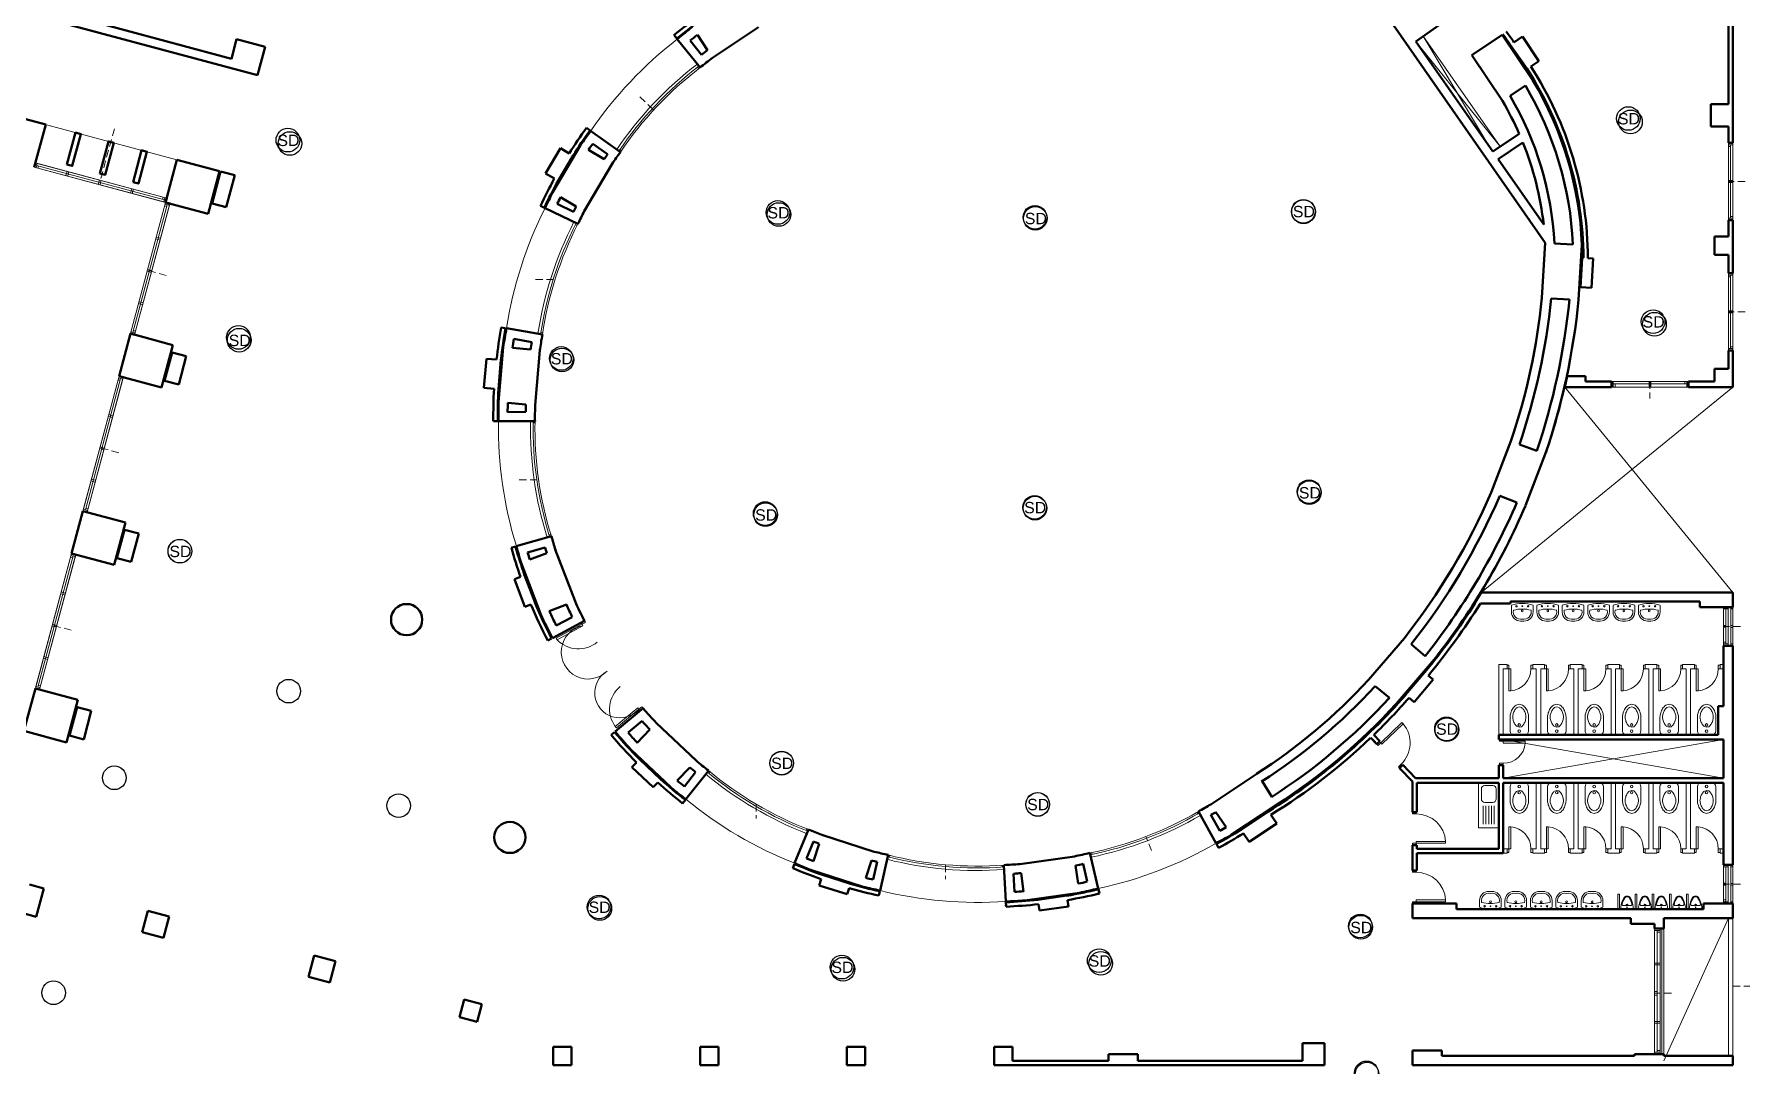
# Model space of a CAD drawing. Extents: x -24 to 119, y -16 to 95.
# Drawn here: x 33.75 to 80.46, y 46.12 to 74.21 of the extents above; entities that cross this region are included whole.
import ezdxf

# ---------------------------------------------------------------- set-up
doc = ezdxf.new("R2010")
doc.units = 0
doc.header["$LTSCALE"] = 0.8
doc.header["$MEASUREMENT"] = 0
doc.linetypes.add('HIDDEN', pattern=[0.375, 0.25, -0.125])
doc.layers.get('0').update_dxf_attribs({"linetype": 'CONTINUOUS', "lineweight": 20})
for name, color, linetype, lineweight in [('2-COL-45', 5, 'CONTINUOUS', 20), ('8-HAT1', 2, 'CONTINUOUS', 20), ('DOOR', 1, 'CONTINUOUS', 20), ('WALL Part', 3, 'CONTINUOUS', 20), ('Walls', 1, 'CONTINUOUS', 50), ('WC', 3, 'CONTINUOUS', 20), ('WIN', 1, 'CONTINUOUS', 15)]:
    doc.layers.add(name, color=color, linetype=linetype, lineweight=lineweight)
doc.layers.add('FAS', color=4, linetype='CONTINUOUS')
doc.styles.add('ROMANS', font='arial.ttf', dxfattribs={"width": 1.15, "height": 0.2})

# ---------------------------------------------------------------- blocks, each defined once
blk = doc.blocks.new('A$C45795200')
for p, q in [((0, 0.12), (0, -0.12)), ((0.063, 0), (0.037, 0)), ((0.05, 0), (0.05, 0.011)), ((0.05, 0.011), (0.05, -0.012)), ((0.1, 0.114), (0.1, -0.114)), ((0.33, -0.03), (0.33, 0.03)), ((0.35, -0.03), (0.35, 0.03)), ((0, -0.044), (-0.007, -0.044))]:
    blk.add_line(p, q)
blk.add_circle((0.05, 0), 0.00697)
for centre, radius, start, end in [((0.05, 0.12), 0.05, 84.4274, 180), ((-0.002, -0.415), 0.588, 55.7905, 84.4274), ((0.154, 0.091), 0.0582, 73.8512, 157.0754), ((0.104, 0), 0.0245, 260.8971, 99.1029), ((0.104, 0), 0.0225, 260.8971, 99.1029), ((-0.002, -0.415), 0.568, 55.7905, 77.4754), ((0.3, 0.03), 0.03, 360, 55.7905), ((0.3, 0.03), 0.05, 360, 55.7905), ((0.05, -0.12), 0.05, 180, 275.5726), ((-0.002, 0.415), 0.588, 275.5726, 304.2095), ((0.154, -0.091), 0.0582, 202.9246, 286.1488), ((-0.002, 0.415), 0.568, 282.5246, 304.2095), ((0.3, -0.03), 0.03, 304.2095, 360), ((0.3, -0.03), 0.05, 304.2095, 360)]:
    blk.add_arc(centre, radius, start, end)
blk = doc.blocks.new('A$C455E5B58')
for p, q in [((0.045, 0.48), (-0.045, 0.48)), ((-0.295, 0.23), (-0.295, 0.05)), ((0.295, 0.05), (0.295, 0.23))]:
    blk.add_line(p, q)
for centre, radius in [((-0.158, 0.075), 0.02), ((0, 0.2), 0.025), ((0, 0.075), 0.01), ((0.158, 0.075), 0.02)]:
    blk.add_circle(centre, radius)
for centre, radius, start, end in [((-0.045, 0.23), 0.25, 90, 180), ((0.045, 0.23), 0.25, 0, 90), ((0, 0.895), 0.895, 250.7605, 289.2395), ((-0.045, 0.23), 0.2, 76.9971, 193.7173), ((0, 1.045), 0.895, 254.4967, 285.5033), ((0.045, 0.23), 0.2, 346.2827, 103.0029)]:
    blk.add_arc(centre, radius, start, end)
blk = doc.blocks.new('BD2')
for p, q in [((0.09, 0), (-0.09, 0)), ((-0.162, -0.315), (-0.162, -0.072)), ((0.162, -0.315), (0.162, -0.072))]:
    blk.add_line(p, q)
blk.add_lwpolyline([(-0.117, -0.315, -0.090619), (-0.106, -0.255, -0.076271), (-0.078, -0.19, -0.09883), (-0.036, -0.145), (-0.001, -0.136), (0.039, -0.148, -0.099446), (0.078, -0.19, -0.076271), (0.106, -0.255, -0.090619), (0.117, -0.315, -0.090619), (0.106, -0.375, -0.076271), (0.078, -0.44, -0.099446), (0.039, -0.482), (0, -0.494), (-0.039, -0.482, -0.099446), (-0.078, -0.44, -0.076271), (-0.106, -0.375, -0.090619)], format="xyb", close=True)
blk.add_lwpolyline([(0.162, -0.315, -0.000019), (0.162, -0.315, -0.087733), (0.149, -0.389, -0.074053), (0.116, -0.464, -0.109817), (0.058, -0.523), (0, -0.541), (-0.058, -0.523, -0.109817), (-0.116, -0.464, -0.074053), (-0.149, -0.389, -0.087733), (-0.162, -0.315, -0.087733)], format="xyb")
for centre in [(0.001, -0.067), (0.001, -0.176)]:
    blk.add_circle(centre, 0.0225)
for centre, start, end in [((-0.09, -0.072), 90, 180), ((0.09, -0.072), 360, 90)]:
    blk.add_arc(centre, 0.072, start, end)

msp = doc.modelspace()

# ---------------------------------------------------------------- linework, layer by layer
at = {"layer": '2-COL-45'}
for points in [[(34.645, 70.661), (34.789, 70.622), (35.022, 71.491), (34.878, 71.53)], [(35.542, 70.42), (35.687, 70.382), (35.92, 71.251), (35.775, 71.29)], [(36.443, 70.179), (36.588, 70.14), (36.821, 71.01), (36.676, 71.048)]]:
    msp.add_lwpolyline(points, close=True, dxfattribs=at)
at = {"layer": '8-HAT1'}
for p, q in [((73.667, 71.151), (71.37, 74.011)), ((71.574, 74.154), (73.667, 71.151)), ((71.574, 74.154), (73.461, 71.008)), ((80, 64.6), (73.15, 59.01)), ((80, 59.01), (75.43, 64.6)), ((79.75, 55.01), (73.75, 53.95)), ((73.75, 55.01), (79.75, 53.95)), ((78.12, 46.26), (79.88, 50.14))]:
    msp.add_line(p, q, dxfattribs=at)
at = {"layer": 'DOOR'}
for p, q in [((48.646, 58.189), (48.67, 58.145)), ((48.67, 58.145), (48.758, 58.192)), ((48.758, 58.192), (48.735, 58.236)), ((73.905, 57.03), (73.855, 57.03)), ((73.905, 56.93), (73.905, 57.03)), ((74.505, 56.93), (74.505, 57.03)), ((74.505, 57.03), (74.555, 57.03)), ((74.925, 57.03), (74.875, 57.03)), ((74.925, 56.93), (74.925, 57.03)), ((75.525, 56.93), (75.525, 57.03)), ((75.525, 57.03), (75.575, 57.03)), ((75.945, 57.03), (75.895, 57.03)), ((75.945, 56.93), (75.945, 57.03)), ((76.545, 56.93), (76.545, 57.03)), ((76.545, 57.03), (76.595, 57.03)), ((76.965, 57.03), (76.915, 57.03)), ((76.965, 56.93), (76.965, 57.03)), ((77.565, 56.93), (77.565, 57.03)), ((77.565, 57.03), (77.615, 57.03)), ((77.985, 57.03), (77.935, 57.03)), ((77.985, 56.93), (77.985, 57.03)), ((78.585, 56.93), (78.585, 57.03)), ((78.585, 57.03), (78.635, 57.03)), ((79.005, 57.03), (78.955, 57.03)), ((79.005, 56.93), (79.005, 57.03)), ((79.605, 56.93), (79.605, 57.03)), ((79.605, 57.03), (79.655, 57.03)), ((73.855, 56.93), (73.905, 56.93)), ((74.555, 56.93), (74.505, 56.93)), ((74.875, 56.93), (74.925, 56.93)), ((75.575, 56.93), (75.525, 56.93)), ((75.895, 56.93), (75.945, 56.93)), ((76.595, 56.93), (76.545, 56.93)), ((76.915, 56.93), (76.965, 56.93)), ((77.615, 56.93), (77.565, 56.93)), ((77.935, 56.93), (77.985, 56.93)), ((78.635, 56.93), (78.585, 56.93)), ((78.955, 56.93), (79.005, 56.93)), ((79.655, 56.93), (79.605, 56.93)), ((50.219, 55.834), (50.296, 55.898)), ((50.251, 55.796), (50.219, 55.834)), ((50.296, 55.898), (50.328, 55.86)), ((70.341, 54.843), (70.307, 54.879)), ((70.413, 54.912), (70.341, 54.843)), ((70.379, 54.948), (70.413, 54.912)), ((73.65, 54.96), (73.65, 55.01)), ((73.75, 54.96), (73.65, 54.96)), ((73.75, 55.01), (73.75, 54.96)), ((70.967, 54.334), (70.895, 54.265)), ((70.895, 54.265), (70.929, 54.229)), ((71.002, 54.298), (70.967, 54.334)), ((73.75, 54.36), (73.65, 54.36)), ((73.65, 54.36), (73.65, 54.31)), ((73.75, 54.31), (73.75, 54.36)), ((71.28, 52.98), (71.28, 53.03)), ((71.38, 52.98), (71.28, 52.98)), ((71.38, 53.03), (71.38, 52.98)), ((71.28, 52.18), (71.28, 52.13)), ((71.38, 52.18), (71.28, 52.18)), ((71.38, 52.13), (71.38, 52.18)), ((73.855, 52.03), (73.905, 52.03)), ((73.905, 51.93), (73.855, 51.93)), ((73.905, 52.03), (73.905, 51.93)), ((74.505, 52.03), (74.505, 51.93)), ((74.555, 52.03), (74.505, 52.03)), ((74.505, 51.93), (74.555, 51.93)), ((74.875, 52.03), (74.925, 52.03)), ((74.925, 51.93), (74.875, 51.93)), ((74.925, 52.03), (74.925, 51.93)), ((75.525, 52.03), (75.525, 51.93)), ((75.575, 52.03), (75.525, 52.03)), ((75.525, 51.93), (75.575, 51.93)), ((75.895, 52.03), (75.945, 52.03)), ((75.945, 51.93), (75.895, 51.93)), ((75.945, 52.03), (75.945, 51.93)), ((76.545, 52.03), (76.545, 51.93)), ((76.595, 52.03), (76.545, 52.03)), ((76.545, 51.93), (76.595, 51.93)), ((76.915, 52.03), (76.965, 52.03)), ((76.965, 51.93), (76.915, 51.93)), ((76.965, 52.03), (76.965, 51.93)), ((77.565, 52.03), (77.565, 51.93)), ((77.615, 52.03), (77.565, 52.03)), ((77.565, 51.93), (77.615, 51.93)), ((77.935, 52.03), (77.985, 52.03)), ((77.985, 51.93), (77.935, 51.93)), ((77.985, 52.03), (77.985, 51.93)), ((78.585, 52.03), (78.585, 51.93)), ((78.635, 52.03), (78.585, 52.03)), ((78.585, 51.93), (78.635, 51.93)), ((78.955, 52.03), (79.005, 52.03)), ((79.005, 51.93), (78.955, 51.93)), ((79.005, 52.03), (79.005, 51.93)), ((79.605, 52.03), (79.605, 51.93)), ((79.655, 52.03), (79.605, 52.03)), ((79.605, 51.93), (79.655, 51.93)), ((71.28, 51.39), (71.28, 51.44)), ((71.38, 51.39), (71.28, 51.39)), ((71.38, 51.44), (71.38, 51.39)), ((71.28, 50.59), (71.28, 50.54)), ((71.38, 50.59), (71.28, 50.59)), ((71.38, 50.54), (71.38, 50.59))]:
    msp.add_line(p, q, dxfattribs=at)
for points in [[(47.965, 57.766), (47.989, 57.722), (48.694, 58.101), (48.67, 58.145)], [(73.905, 56.33), (73.955, 56.33), (73.955, 56.93), (73.905, 56.93)], [(74.925, 56.33), (74.975, 56.33), (74.975, 56.93), (74.925, 56.93)], [(75.945, 56.33), (75.995, 56.33), (75.995, 56.93), (75.945, 56.93)], [(76.965, 56.33), (77.015, 56.33), (77.015, 56.93), (76.965, 56.93)], [(77.985, 56.33), (78.035, 56.33), (78.035, 56.93), (77.985, 56.93)], [(79.005, 56.33), (79.055, 56.33), (79.055, 56.93), (79.005, 56.93)], [(49.605, 55.321), (49.573, 55.359), (50.187, 55.872), (50.219, 55.834)], [(70.991, 55.465), (71.026, 55.429), (70.448, 54.876), (70.413, 54.912)], [(74.35, 54.96), (74.35, 54.91), (73.75, 54.91), (73.75, 54.96)], [(73.905, 52.63), (73.955, 52.63), (73.955, 52.03), (73.905, 52.03)], [(74.925, 52.63), (74.975, 52.63), (74.975, 52.03), (74.925, 52.03)], [(75.945, 52.63), (75.995, 52.63), (75.995, 52.03), (75.945, 52.03)], [(76.965, 52.63), (77.015, 52.63), (77.015, 52.03), (76.965, 52.03)], [(77.985, 52.63), (78.035, 52.63), (78.035, 52.03), (77.985, 52.03)], [(79.005, 52.63), (79.055, 52.63), (79.055, 52.03), (79.005, 52.03)], [(72.18, 52.18), (72.18, 52.23), (71.38, 52.23), (71.38, 52.18)], [(72.18, 50.59), (72.18, 50.64), (71.38, 50.64), (71.38, 50.59)]]:
    msp.add_lwpolyline(points, close=True, dxfattribs=at)
for centre, radius, start, end in [((48.834, 57.384), 0.731, 101.0702, 315.3429), ((48.57, 58.273), 0.8, 223.4603, 309.9891), ((49.699, 56.279), 0.685, 120.2986, 319.4556), ((73.905, 56.928), 0.6, 274.7798, 0.1993), ((74.925, 56.928), 0.6, 274.7798, 0.1993), ((75.945, 56.928), 0.6, 274.7798, 0.1993), ((76.965, 56.928), 0.6, 274.7798, 0.1993), ((77.985, 56.928), 0.6, 274.7798, 0.1993), ((79.005, 56.928), 0.6, 274.7798, 0.1993), ((50.218, 55.833), 0.8, 129.7651, 216.2939), ((70.415, 54.913), 0.8, 313.6771, 40.2059), ((73.752, 54.96), 0.6, 269.8007, 355.2202), ((71.382, 52.18), 0.8, 3.5832, 90.112), ((73.905, 52.032), 0.6, 359.8007, 85.2202), ((74.925, 52.032), 0.6, 359.8007, 85.2202), ((75.945, 52.032), 0.6, 359.8007, 85.2202), ((76.965, 52.032), 0.6, 359.8007, 85.2202), ((77.985, 52.032), 0.6, 359.8007, 85.2202), ((79.005, 52.032), 0.6, 359.8007, 85.2202), ((71.382, 50.59), 0.8, 3.5832, 90.112)]:
    msp.add_arc(centre, radius, start, end, dxfattribs=at)
at = {"layer": 'FAS'}
for centre in [(77.157, 71.914), (77.214, 71.821), (40.66, 71.325), (40.715, 71.233), (54.002, 69.355), (54.029, 69.3), (68.307, 69.386), (68.312, 69.374), (61, 69.224), (61.009, 69.197), (77.83, 66.383), (77.868, 66.313), (39.314, 65.953), (39.333, 65.878), (48.103, 65.38), (48.122, 65.34), (68.462, 61.755), (68.47, 61.729), (53.656, 61.157), (53.666, 61.126), (60.991, 61.326), (61, 61.305), (37.718, 60.135), (37.719, 60.133), (40.681, 56.322), (72.205, 55.295), (72.215, 55.272), (54.102, 54.365), (54.104, 54.359), (35.935, 53.964), (43.674, 53.205), (61.073, 53.242), (61.075, 53.237), (49.132, 50.445), (49.151, 50.406), (69.859, 49.928), (69.87, 49.895), (55.744, 48.809), (55.774, 48.752), (62.75, 48.984), (62.791, 48.91), (34.28, 48.111), (70.025, 45.93), (70.041, 45.897)]:
    msp.add_circle(centre, 0.322, dxfattribs=at)
at = {"layer": 'WALL Part'}
for p, q in [((73.63, 57.05), (73.855, 57.05)), ((73.63, 55.13), (73.63, 57.05)), ((73.855, 57.05), (73.855, 56.93)), ((73.855, 57.05), (73.855, 56.93)), ((74.555, 57.05), (74.555, 56.93)), ((74.555, 57.05), (74.875, 57.05)), ((74.555, 57.05), (74.555, 56.93)), ((74.875, 57.05), (74.875, 56.93)), ((74.875, 57.05), (74.875, 56.93)), ((75.575, 57.05), (75.575, 56.93)), ((75.575, 57.05), (75.895, 57.05)), ((75.575, 57.05), (75.575, 56.93)), ((75.895, 57.05), (75.895, 56.93)), ((75.895, 57.05), (75.895, 56.93)), ((76.595, 57.05), (76.595, 56.93)), ((76.595, 57.05), (76.915, 57.05)), ((76.595, 57.05), (76.595, 56.93)), ((76.915, 57.05), (76.915, 56.93)), ((76.915, 57.05), (76.915, 56.93)), ((77.615, 57.05), (77.615, 56.93)), ((77.615, 57.05), (77.935, 57.05)), ((77.615, 57.05), (77.615, 56.93)), ((77.935, 57.05), (77.935, 56.93)), ((77.935, 57.05), (77.935, 56.93)), ((78.635, 57.05), (78.635, 56.93)), ((78.635, 57.05), (78.955, 57.05)), ((78.635, 57.05), (78.635, 56.93)), ((78.955, 57.05), (78.955, 56.93)), ((78.955, 57.05), (78.955, 56.93)), ((79.655, 57.05), (79.75, 57.05)), ((79.655, 57.05), (79.655, 56.93)), ((79.655, 57.05), (79.655, 56.93)), ((73.75, 55.13), (73.75, 56.93)), ((73.75, 56.93), (73.855, 56.93)), ((74.555, 56.93), (74.65, 56.93)), ((74.65, 55.13), (74.65, 56.93)), ((74.77, 55.13), (74.77, 56.93)), ((74.77, 56.93), (74.875, 56.93)), ((75.575, 56.93), (75.67, 56.93)), ((75.67, 55.13), (75.67, 56.93)), ((75.79, 55.13), (75.79, 56.93)), ((75.79, 56.93), (75.895, 56.93)), ((76.595, 56.93), (76.69, 56.93)), ((76.69, 55.13), (76.69, 56.93)), ((76.81, 55.13), (76.81, 56.93)), ((76.81, 56.93), (76.915, 56.93)), ((77.615, 56.93), (77.71, 56.93)), ((77.71, 55.13), (77.71, 56.93)), ((77.83, 55.13), (77.83, 56.93)), ((77.83, 56.93), (77.935, 56.93)), ((78.635, 56.93), (78.73, 56.93)), ((78.73, 55.13), (78.73, 56.93)), ((78.85, 55.13), (78.85, 56.93)), ((78.85, 56.93), (78.955, 56.93)), ((79.655, 56.93), (79.75, 56.93)), ((73.63, 54.31), (73.75, 54.31)), ((74.65, 52.03), (74.65, 53.83)), ((74.77, 52.03), (74.77, 53.83)), ((75.67, 52.03), (75.67, 53.83)), ((75.79, 52.03), (75.79, 53.83)), ((76.69, 52.03), (76.69, 53.83)), ((76.81, 52.03), (76.81, 53.83)), ((77.71, 52.03), (77.71, 53.83)), ((77.83, 52.03), (77.83, 53.83)), ((78.73, 52.03), (78.73, 53.83)), ((78.85, 52.03), (78.85, 53.83)), ((73.75, 52.03), (73.855, 52.03)), ((73.75, 51.91), (73.855, 51.91)), ((73.855, 51.91), (73.855, 52.03)), ((74.555, 51.91), (74.555, 52.03)), ((74.555, 52.03), (74.65, 52.03)), ((74.555, 51.91), (74.875, 51.91)), ((74.77, 52.03), (74.875, 52.03)), ((74.875, 51.91), (74.875, 52.03)), ((75.575, 51.91), (75.575, 52.03)), ((75.575, 52.03), (75.67, 52.03)), ((75.575, 51.91), (75.895, 51.91)), ((75.79, 52.03), (75.895, 52.03)), ((75.895, 51.91), (75.895, 52.03)), ((76.595, 51.91), (76.595, 52.03)), ((76.595, 52.03), (76.69, 52.03)), ((76.595, 51.91), (76.915, 51.91)), ((76.81, 52.03), (76.915, 52.03)), ((76.915, 51.91), (76.915, 52.03)), ((77.615, 51.91), (77.615, 52.03)), ((77.615, 52.03), (77.71, 52.03)), ((77.615, 51.91), (77.935, 51.91)), ((77.83, 52.03), (77.935, 52.03)), ((77.935, 51.91), (77.935, 52.03)), ((78.635, 51.91), (78.635, 52.03)), ((78.635, 52.03), (78.73, 52.03)), ((78.635, 51.91), (78.955, 51.91)), ((78.85, 52.03), (78.955, 52.03)), ((78.955, 51.91), (78.955, 52.03)), ((79.655, 52.03), (79.75, 52.03)), ((79.655, 51.91), (79.655, 52.03)), ((79.655, 51.91), (79.75, 51.91))]:
    msp.add_line(p, q, dxfattribs=at)
at = {"layer": 'Walls'}
for p, q in [((80, 71.25), (80, 77.65)), ((69.543, 76.209), (74.893, 68.529)), ((79.88, 72.3), (79.88, 75.3)), ((39.122, 73.54), (34.466, 74.788)), ((72.941, 75.115), (71.37, 74.011)), ((39.83, 73.092), (33.822, 74.702)), ((53.471, 74.401), (52.223, 73.569)), ((39.122, 73.54), (39.264, 74.071)), ((39.264, 74.071), (40.037, 73.864)), ((40.037, 73.864), (39.83, 73.092)), ((51.172, 74.185), (51.203, 74.146)), ((51.247, 74.091), (51.172, 74.185)), ((51.261, 74.074), (51.883, 73.3)), ((51.612, 74.037), (51.921, 73.651)), ((51.808, 74.192), (52.084, 73.777)), ((71.37, 74.011), (73.468, 71.012)), ((73.722, 74.193), (72.892, 73.636)), ((74.558, 72.948), (73.722, 74.193)), ((74.4, 73.264), (73.942, 73.92)), ((74.041, 73.987), (74.274, 74.143)), ((74.274, 74.143), (74.72, 73.479)), ((72.892, 73.636), (73.728, 72.391)), ((74.72, 73.479), (74.499, 73.331)), ((73.936, 72.53), (74.352, 72.81)), ((32.906, 72.058), (34.066, 71.748)), ((79.88, 72.3), (79.4, 72.3)), ((79.4, 72.3), (79.4, 71.7)), ((34.066, 71.748), (33.755, 70.589)), ((48.788, 71.656), (48.885, 71.587)), ((48.903, 71.574), (49.712, 70.999)), ((74.186, 71.495), (73.468, 71.012)), ((79.4, 71.7), (79.88, 71.7)), ((79.88, 71.25), (79.88, 71.7)), ((48.081, 71.107), (47.674, 70.418)), ((48.629, 71.19), (47.866, 69.898)), ((48.321, 70.965), (48.081, 71.107)), ((49.274, 70.808), (48.845, 71.062)), ((48.96, 71.227), (49.364, 70.939)), ((74.284, 71.26), (73.611, 70.807)), ((79.88, 71.25), (80, 71.25)), ((33.755, 70.589), (33.786, 70.705)), ((33.755, 70.589), (33.786, 70.705)), ((37.329, 69.631), (37.639, 70.79)), ((37.639, 70.79), (38.799, 70.48)), ((48.018, 70.215), (48.425, 70.904)), ((48.727, 69.39), (49.49, 70.681)), ((73.611, 70.807), (74.851, 69.027)), ((38.799, 70.48), (38.488, 69.32)), ((38.595, 69.602), (38.828, 70.472)), ((38.828, 70.472), (39.214, 70.368)), ((39.214, 70.368), (38.981, 69.499)), ((47.674, 70.418), (47.914, 70.277)), ((37.329, 69.631), (37.36, 69.747)), ((37.329, 69.631), (37.36, 69.747)), ((37.445, 69.6), (37.329, 69.631)), ((37.445, 69.6), (37.329, 69.631)), ((38.488, 69.32), (37.329, 69.631)), ((38.981, 69.499), (38.595, 69.602)), ((48.082, 69.771), (48.512, 69.517)), ((47.534, 69.534), (47.642, 69.482)), ((47.662, 69.473), (48.556, 69.042)), ((47.993, 69.59), (48.44, 69.375)), ((79.88, 68.7), (79.88, 69.15)), ((79.88, 69.15), (80, 69.15)), ((80, 67.7), (80, 69.15)), ((79.88, 68.7), (79.5, 68.7)), ((79.5, 68.7), (79.5, 68.2)), ((74.893, 68.529), (74.804, 67.032)), ((75.646, 68.484), (75.144, 68.514)), ((75.802, 66.973), (75.89, 68.47)), ((79.5, 68.2), (79.88, 68.2)), ((79.88, 67.7), (79.88, 68.2)), ((75.9, 68.119), (75.853, 67.32)), ((75.936, 68.117), (75.9, 68.119)), ((76.2, 68.101), (76.056, 68.11)), ((76.153, 67.302), (76.2, 68.101)), ((75.853, 67.32), (76.153, 67.302)), ((79.88, 67.7), (80, 67.7)), ((75.054, 67.017), (75.553, 66.987)), ((36.371, 66.057), (36.061, 64.898)), ((36.371, 66.057), (36.487, 66.026)), ((36.487, 66.026), (36.371, 66.057)), ((36.487, 66.026), (36.371, 66.057)), ((37.53, 65.747), (36.371, 66.057)), ((46.47, 66.226), (46.52, 66.217)), ((46.588, 66.205), (46.47, 66.226)), ((46.61, 66.201), (47.588, 66.03)), ((46.812, 65.912), (47.299, 65.827)), ((37.22, 64.587), (37.53, 65.747)), ((37.301, 64.773), (37.508, 65.546)), ((37.508, 65.546), (37.894, 65.442)), ((37.894, 65.442), (37.687, 64.669)), ((46.394, 64.192), (46.521, 65.687)), ((47.268, 65.623), (46.771, 65.666)), ((47.517, 65.602), (47.39, 64.107)), ((79.88, 65.1), (79.88, 65.6)), ((79.88, 65.6), (80, 65.6)), ((80, 64.6), (80, 65.6)), ((46.063, 65.374), (45.995, 64.577)), ((46.34, 65.351), (46.063, 65.374)), ((46.392, 64.544), (46.461, 65.341)), ((79.88, 65.1), (79.5, 65.1)), ((79.5, 65.1), (79.5, 64.75)), ((36.177, 64.867), (36.061, 64.898)), ((36.177, 64.867), (36.061, 64.898)), ((36.061, 64.898), (37.22, 64.587)), ((37.687, 64.669), (37.301, 64.773)), ((45.995, 64.577), (46.272, 64.554)), ((75.49, 64.9), (75.43, 64.6)), ((75.43, 64.6), (76.695, 64.6)), ((75.99, 64.9), (75.49, 64.9)), ((75.99, 64.75), (75.99, 64.9)), ((75.99, 64.75), (76.695, 64.75)), ((76.695, 64.6), (76.695, 64.75)), ((78.795, 64.6), (78.795, 64.75)), ((78.795, 64.75), (79.5, 64.75)), ((78.795, 64.6), (80, 64.6)), ((47.141, 64.129), (46.644, 64.171)), ((46.253, 63.67), (46.303, 63.67)), ((46.373, 63.67), (46.253, 63.67)), ((46.395, 63.67), (47.387, 63.674)), ((46.643, 63.921), (47.137, 63.923)), ((73.422, 61.731), (73.96, 63.132)), ((74.194, 63.042), (74.661, 62.863)), ((74.894, 62.773), (74.356, 61.373)), ((35.077, 61.227), (34.767, 60.068)), ((35.077, 61.227), (35.193, 61.196)), ((35.193, 61.196), (35.077, 61.227)), ((35.193, 61.196), (35.077, 61.227)), ((36.236, 60.917), (35.077, 61.227)), ((74.123, 61.462), (73.656, 61.642)), ((35.926, 59.758), (36.236, 60.917)), ((36.214, 60.716), (36.006, 59.943)), ((36.6, 60.612), (36.214, 60.716)), ((36.393, 59.84), (36.6, 60.612)), ((46.743, 60.229), (46.859, 60.262)), ((46.879, 60.268), (47.834, 60.542)), ((34.883, 60.037), (34.767, 60.068)), ((34.883, 60.037), (34.767, 60.068)), ((34.767, 60.068), (35.926, 59.758)), ((36.006, 59.943), (36.393, 59.84)), ((47.009, 59.814), (47.543, 58.412)), ((47.187, 60.096), (47.663, 60.233)), ((47.71, 60.081), (47.243, 59.903)), ((48.478, 58.768), (47.94, 60.182)), ((46.992, 59.433), (46.825, 59.37)), ((46.825, 59.37), (47.11, 58.622)), ((47.388, 58.731), (47.104, 59.476)), ((72.97, 58.71), (73.15, 59.01)), ((73.15, 59.01), (80, 59.01)), ((80, 58.61), (80, 59.01)), ((47.11, 58.622), (47.277, 58.685)), ((47.777, 58.502), (48.244, 58.679)), ((73.95, 58.71), (73.127, 58.71)), ((73.95, 58.76), (79.1, 58.76)), ((73.95, 58.76), (73.95, 58.71)), ((79.1, 58.76), (79.1, 58.61)), ((79.1, 58.61), (80, 58.61)), ((79.75, 58.61), (80, 58.61)), ((47.861, 57.767), (48.735, 58.236)), ((47.967, 58.108), (48.402, 58.341)), ((47.84, 57.756), (47.735, 57.699)), ((71.057, 57.768), (70.08, 56.63)), ((71.627, 57.279), (71.247, 57.605)), ((79.75, 55.91), (79.75, 57.56)), ((80, 57.56), (79.75, 57.56)), ((80, 51.59), (80, 57.56)), ((71.815, 57.118), (70.838, 55.979)), ((71.089, 56.225), (71.61, 56.832)), ((71.838, 56.636), (71.327, 56.021)), ((71.71, 56.746), (71.838, 56.636)), ((33.783, 56.398), (33.473, 55.239)), ((33.783, 56.398), (33.899, 56.367)), ((33.899, 56.367), (33.783, 56.398)), ((33.899, 56.367), (33.783, 56.398)), ((34.942, 56.087), (33.783, 56.398)), ((34.632, 54.928), (34.942, 56.087)), ((70.649, 56.141), (70.264, 56.461)), ((71.095, 56.22), (71.089, 56.225)), ((71.327, 56.021), (71.186, 56.142)), ((34.712, 55.114), (34.919, 55.886)), ((34.919, 55.886), (35.306, 55.783)), ((35.306, 55.783), (35.099, 55.01)), ((49.567, 55.224), (50.328, 55.86)), ((79.75, 55.91), (79.6, 55.91)), ((79.6, 55.91), (79.6, 55.13)), ((33.473, 55.239), (34.632, 54.928)), ((35.099, 55.01), (34.712, 55.114)), ((49.549, 55.209), (49.457, 55.132)), ((49.922, 55.194), (50.301, 55.511)), ((50.512, 55.279), (50.169, 54.917)), ((51.774, 54.43), (50.685, 55.461)), ((70.393, 54.962), (70.227, 55.135)), ((73.63, 55.01), (73.63, 55.13)), ((73.63, 55.13), (79.6, 55.13)), ((49.997, 54.735), (51.087, 53.704)), ((70.307, 54.879), (70.141, 55.052)), ((70.307, 54.879), (70.214, 54.976)), ((70.307, 54.879), (70.393, 54.962)), ((70.307, 54.879), (70.393, 54.962)), ((73.63, 55.01), (79.75, 55.01)), ((79.75, 53.95), (79.75, 55.01)), ((50.147, 54.384), (50.025, 54.255)), ((50.025, 54.255), (50.605, 53.705)), ((50.81, 53.921), (50.23, 54.471)), ((51.602, 54.248), (51.259, 53.886)), ((70.929, 54.229), (71.016, 54.312)), ((70.929, 54.229), (71.016, 54.312)), ((70.929, 54.229), (71.016, 54.312)), ((71.28, 53.863), (70.929, 54.229)), ((71.363, 53.95), (71.016, 54.312)), ((73.63, 54.31), (73.75, 54.31)), ((73.63, 54.31), (73.75, 54.31)), ((73.63, 54.31), (73.75, 54.31)), ((73.63, 53.95), (73.63, 54.31)), ((73.75, 53.95), (73.75, 54.31)), ((50.605, 53.705), (50.728, 53.834)), ((51.454, 53.729), (51.761, 54.117)), ((51.495, 53.379), (52.111, 54.157)), ((67.037, 54.071), (65.789, 53.239)), ((67.453, 53.447), (67.183, 53.868)), ((71.28, 53.03), (71.28, 53.863)), ((71.363, 53.95), (73.63, 53.95)), ((71.4, 53.03), (71.4, 53.83)), ((71.4, 53.83), (73.63, 53.83)), ((73.63, 52.03), (73.63, 53.83)), ((73.75, 53.95), (79.75, 53.95)), ((73.75, 51.91), (73.75, 53.83)), ((73.75, 53.83), (79.75, 53.83)), ((79.75, 51.59), (79.75, 53.83)), ((51.482, 53.362), (51.407, 53.268)), ((51.407, 53.267), (51.438, 53.307)), ((65.93, 52.179), (65.451, 53.049)), ((66.03, 52.517), (65.79, 52.951)), ((65.928, 53.031), (66.205, 52.616)), ((66.344, 52.407), (67.592, 53.24)), ((67.359, 53.048), (66.61, 52.549)), ((67.581, 52.715), (67.421, 52.954)), ((71.28, 53.03), (71.4, 53.03)), ((71.28, 53.03), (71.4, 53.03)), ((54.457, 51.637), (54.838, 52.553)), ((55.197, 52.408), (56.626, 51.951)), ((66.677, 52.449), (66.832, 52.216)), ((66.832, 52.216), (67.581, 52.715)), ((54.783, 51.769), (54.973, 52.227)), ((55.121, 52.169), (54.969, 51.694)), ((56.782, 50.894), (57.003, 51.862)), ((62.721, 50.95), (62.497, 51.917)), ((65.999, 52.055), (65.941, 52.161)), ((71.28, 51.44), (71.28, 52.13)), ((71.28, 52.13), (71.4, 52.13)), ((71.4, 52.03), (71.4, 52.13)), ((71.4, 52.03), (73.63, 52.03)), ((71.4, 51.44), (71.4, 51.91)), ((71.4, 51.91), (73.75, 51.91)), ((54.403, 51.506), (54.449, 51.617)), ((56.322, 50.999), (54.893, 51.455)), ((56.55, 51.713), (56.398, 51.237)), ((56.594, 51.191), (56.704, 51.674)), ((60.206, 50.597), (60.155, 51.588)), ((60.588, 51.615), (62.073, 51.823)), ((62.108, 51.575), (62.178, 51.081)), ((62.421, 51.136), (62.31, 51.618)), ((71.28, 51.44), (71.4, 51.44)), ((79.75, 51.59), (80, 51.59)), ((33.625, 51.057), (34.012, 50.953)), ((34.012, 50.953), (33.805, 50.18)), ((55.18, 51.204), (55.126, 51.034)), ((55.126, 51.034), (55.888, 50.791)), ((55.979, 51.075), (55.217, 51.32)), ((55.888, 50.791), (55.942, 50.961)), ((60.443, 50.858), (60.418, 51.352)), ((60.623, 51.367), (60.692, 50.872)), ((62.726, 50.929), (62.753, 50.812)), ((56.751, 50.756), (56.777, 50.873)), ((60.207, 50.575), (60.213, 50.455)), ((60.213, 50.455), (60.21, 50.505)), ((62.213, 50.833), (60.727, 50.624)), ((61.079, 50.642), (61.87, 50.755)), ((61.12, 50.346), (61.095, 50.523)), ((61.912, 50.458), (61.12, 50.346)), ((61.887, 50.634), (61.912, 50.458)), ((62.753, 50.812), (62.742, 50.861)), ((72.48, 50.54), (71.28, 50.54)), ((71.28, 50.54), (71.28, 50.14)), ((72.48, 50.39), (72.48, 50.54)), ((79.2, 50.39), (79.2, 50.54)), ((79.2, 50.54), (80, 50.54)), ((80, 50.54), (80, 50.14)), ((33.805, 50.18), (33.418, 50.284)), ((36.849, 50.338), (36.694, 49.758)), ((37.429, 50.183), (36.849, 50.338)), ((37.273, 49.603), (37.429, 50.183)), ((71.28, 50.14), (77.22, 50.14)), ((72.48, 50.39), (79.2, 50.39)), ((77.22, 49.99), (77.22, 50.14)), ((77.87, 49.99), (77.22, 49.99)), ((77.87, 49.86), (77.87, 49.99)), ((78.12, 50.14), (80, 50.14)), ((78.12, 49.86), (78.12, 50.14)), ((36.694, 49.758), (37.273, 49.603)), ((78.12, 49.86), (77.87, 49.86)), ((41.379, 49.124), (41.224, 48.544)), ((41.959, 48.969), (41.379, 49.124)), ((41.804, 48.389), (41.959, 48.969)), ((41.224, 48.544), (41.804, 48.389)), ((45.459, 47.927), (45.329, 47.444)), ((45.942, 47.798), (45.459, 47.927)), ((45.812, 47.315), (45.942, 47.798)), ((45.329, 47.444), (45.812, 47.315)), ((68.28, 46.26), (68.28, 46.74)), ((68.28, 46.74), (68.88, 46.74)), ((68.88, 46.74), (68.88, 46.14)), ((47.88, 46.64), (48.38, 46.64)), ((47.88, 46.14), (47.88, 46.64)), ((48.38, 46.64), (48.38, 46.14)), ((51.88, 46.64), (52.38, 46.64)), ((51.88, 46.14), (51.88, 46.64)), ((52.38, 46.64), (52.38, 46.14)), ((55.88, 46.64), (56.38, 46.64)), ((55.88, 46.14), (55.88, 46.64)), ((56.38, 46.64), (56.38, 46.14)), ((60.39, 46.64), (59.89, 46.64)), ((59.89, 46.64), (59.89, 46.14)), ((60.39, 46.26), (60.39, 46.64)), ((63, 46.26), (60.39, 46.26)), ((60.39, 46.26), (63, 46.26)), ((63.8, 46.44), (63, 46.44)), ((63, 46.44), (63, 46.26)), ((63.8, 46.26), (63.8, 46.44)), ((65.4, 46.26), (63.8, 46.26)), ((63.8, 46.26), (68.28, 46.26)), ((72.08, 46.54), (71.28, 46.54)), ((71.28, 46.54), (71.28, 46.14)), ((72.08, 46.39), (72.08, 46.54)), ((77.32, 46.39), (72.08, 46.39)), ((78.12, 46.44), (77.32, 46.44)), ((77.32, 46.44), (77.32, 46.39)), ((78.12, 46.39), (78.12, 46.44)), ((78.12, 46.39), (80, 46.39)), ((80, 46.14), (80, 46.39)), ((80, 46.26), (80, 46.14)), ((48.38, 46.14), (47.88, 46.14)), ((52.38, 46.14), (51.88, 46.14)), ((56.38, 46.14), (55.88, 46.14)), ((65.4, 46.14), (59.89, 46.14)), ((59.89, 46.14), (68.88, 46.14)), ((80, 46.14), (71.28, 46.14)), ((77.32, 46.14), (72.08, 46.14))]:
    msp.add_line(p, q, dxfattribs=at)
for points in [[(34.645, 70.661), (34.789, 70.622), (35.022, 71.491), (34.878, 71.53)], [(35.542, 70.42), (35.687, 70.382), (35.92, 71.251), (35.775, 71.29)], [(36.443, 70.179), (36.588, 70.14), (36.821, 71.01), (36.676, 71.048)]]:
    msp.add_lwpolyline(points, close=True, dxfattribs=at)
for centre in [(43.892, 58.27), (46.703, 52.341)]:
    msp.add_circle(centre, 0.425, dxfattribs=at)
for centre, radius, start, end in [((59.63, 63.82), 13.378, 125.4292, 129.2178), ((59.63, 63.82), 13.258, 125.443, 129.2217), ((60.389, 63.101), 14.273, 127.6618, 129.7576), ((66.685, 69.027), 8.872, 33.9898, 36.3192), ((60.389, 63.101), 14.023, 127.7323, 128.7534), ((66.685, 69.027), 8.752, 33.9898, 36.2831), ((59.63, 63.82), 12.243, 127.2261, 129.2555), ((59.63, 63.82), 12.493, 127.1557, 128.0996), ((66.349, 68.058), 9.707, 0.302, 32.8978), ((66.349, 68.058), 9.587, 0.3484, 32.8852), ((66.469, 68.103), 9.429, 2.2293, 30.9222), ((66.349, 68.058), 8.807, 2.9675, 30.5164), ((66.349, 68.058), 9.307, 2.6242, 30.6984), ((66.349, 68.058), 8.557, 23.6784, 30.4175), ((59.63, 63.82), 13.378, 144.1445, 147.7168), ((59.63, 63.82), 13.258, 144.1407, 147.7013), ((60.389, 63.101), 14.273, 143.5852, 145.4805), ((60.389, 63.101), 14.023, 144.5891, 145.41), ((59.63, 63.82), 12.243, 144.1027, 145.9162), ((66.349, 68.058), 8.557, 6.4989, 21.9727), ((59.63, 63.82), 12.493, 145.2587, 145.9865), ((59.63, 63.82), 13.378, 151.1397, 154.712), ((59.63, 63.82), 13.258, 151.1552, 154.7159), ((60.626, 63.502), 14.273, 153.3761, 155.2714), ((60.626, 63.502), 14.023, 153.4466, 154.2675), ((59.63, 63.82), 12.493, 152.87, 153.5979), ((59.63, 63.82), 12.243, 152.9404, 154.7539), ((57.01, 68.84), 17.886, 341.3883, 354.1977), ((57.01, 68.84), 18.136, 341.3551, 354.2309), ((57.01, 68.84), 18.636, 341.2915, 354.2945), ((57.112, 68.814), 18.78, 341.2361, 354.3731), ((59.63, 63.82), 13.378, 169.6388, 173.4274), ((59.63, 63.82), 13.258, 169.6349, 173.4136), ((60.626, 63.502), 14.273, 169.099, 171.1948), ((60.626, 63.502), 14.023, 170.1032, 171.1243), ((59.63, 63.82), 12.243, 169.6011, 171.6305), ((59.63, 63.82), 12.493, 170.757, 171.7008), ((59.63, 63.82), 13.378, 176.8578, 180.6464), ((59.63, 63.82), 13.258, 176.8715, 180.6502), ((57.01, 68.84), 18.886, 341.3883, 347.473), ((60.666, 63.966), 14.273, 179.0904, 181.1862), ((60.666, 63.966), 14.023, 179.1609, 180.182), ((59.63, 63.82), 12.493, 178.5843, 179.5282), ((59.63, 63.82), 12.243, 178.6547, 180.6841), ((57.01, 68.84), 17.886, 321.7553, 336.5817), ((57.01, 68.84), 18.136, 321.7221, 336.6149), ((57.01, 68.84), 18.636, 321.6585, 336.6785), ((57.091, 68.795), 18.793, 321.581, 336.7359), ((59.63, 63.82), 13.258, 195.5692, 199.1299), ((60.666, 63.966), 14.273, 195.0138, 196.909), ((59.63, 63.82), 12.243, 195.5313, 197.3447), ((59.63, 63.82), 13.378, 195.5731, 199.1454), ((60.666, 63.966), 14.023, 196.0177, 196.8385), ((59.63, 63.82), 12.493, 196.6873, 197.4151), ((59.63, 63.82), 13.378, 202.5683, 207.2262), ((59.63, 63.82), 13.258, 202.5683, 207.2171), ((60.5, 64.4), 14.273, 204.8047, 207.6922), ((60.5, 64.4), 14.023, 204.8752, 206.661), ((59.63, 63.82), 12.493, 204.2986, 206.0102), ((59.63, 63.82), 12.243, 204.369, 207.1353), ((57.141, 68.807), 18.782, 320.3889, 327.4812), ((57.01, 68.84), 19.036, 320.5561, 327.8487), ((58.706, 67.068), 15.437, 302.6575, 317.456), ((58.706, 67.068), 15.687, 302.6575, 317.456), ((58.432, 67.351), 16.859, 301.9685, 318.6838), ((58.706, 67.068), 16.187, 302.6575, 317.5439), ((58.706, 67.068), 16.587, 313.9929, 318.7968), ((59.63, 63.82), 12.243, 220.5565, 223.059), ((58.731, 67.036), 16.397, 302.6461, 317.5964), ((59.63, 63.82), 13.378, 220.4971, 224.856), ((59.63, 63.82), 13.258, 220.5027, 224.8422), ((60.5, 64.4), 14.273, 220.0092, 222.6233), ((60.5, 64.4), 14.023, 221.0331, 222.5528), ((59.63, 63.82), 12.493, 221.6898, 223.1294), ((58.706, 67.068), 16.587, 301.6941, 313.5784), ((59.63, 63.82), 12.493, 230.0129, 230.9567), ((59.63, 63.82), 12.243, 230.0833, 232.1126), ((59.63, 63.82), 13.378, 228.2863, 232.0749), ((59.63, 63.82), 13.258, 228.3001, 232.0788), ((60.162, 64.72), 14.023, 230.5895, 231.6105), ((60.162, 64.72), 14.273, 230.519, 232.6147), ((59.63, 63.82), 12.243, 298.3884, 300.2019), ((59.63, 63.82), 12.493, 299.5444, 300.2723), ((59.63, 63.82), 12.243, 246.9598, 248.7733), ((59.258, 64.797), 14.273, 297.8709, 299.7662), ((59.63, 63.82), 13.258, 298.4264, 301.7709), ((59.63, 63.82), 13.378, 298.4303, 301.7883), ((59.258, 64.797), 14.023, 298.8748, 299.6957), ((59.63, 63.82), 12.493, 248.1158, 248.8437), ((59.63, 63.82), 12.243, 255.7975, 257.611), ((59.63, 63.82), 12.243, 281.5118, 283.5412), ((59.63, 63.82), 13.378, 247.0017, 250.574), ((59.63, 63.82), 13.258, 246.9978, 250.5585), ((60.162, 64.72), 14.273, 246.4424, 248.3376), ((60.162, 64.72), 14.023, 247.4462, 248.2671), ((59.63, 63.82), 12.493, 255.7272, 256.455), ((59.63, 63.82), 12.243, 272.4582, 274.4876), ((59.63, 63.82), 12.493, 281.4415, 282.3853), ((59.63, 63.82), 13.378, 253.9969, 257.5692), ((59.63, 63.82), 13.258, 254.0124, 257.573), ((59.719, 64.862), 14.273, 256.2332, 258.1285), ((59.719, 64.862), 14.023, 256.3037, 257.1246), ((59.63, 63.82), 12.493, 273.6141, 274.558), ((59.63, 63.82), 13.258, 279.7287, 283.5074), ((59.258, 64.797), 14.023, 282.018, 283.0391), ((59.258, 64.797), 14.273, 281.9475, 284.0433), ((59.719, 64.862), 14.273, 271.9561, 274.0519), ((59.63, 63.82), 13.258, 272.492, 276.2708), ((59.63, 63.82), 13.378, 272.4959, 276.2845), ((59.719, 64.862), 14.023, 272.9603, 273.9814), ((59.63, 63.82), 13.378, 279.7149, 283.5035)]:
    msp.add_arc(centre, radius, start, end, dxfattribs=at)
at = {"layer": 'WC'}
for p, q in [((73.08, 53.83), (73.08, 52.597)), ((73.63, 53.83), (73.08, 53.83)), ((73.245, 53.755), (73.465, 53.755)), ((73.63, 52.597), (73.63, 53.83)), ((73.155, 53.665), (73.155, 53.385)), ((73.245, 53.295), (73.465, 53.295)), ((73.555, 53.385), (73.555, 53.665)), ((73.205, 53.197), (73.205, 52.697)), ((73.28, 53.197), (73.28, 52.697)), ((73.355, 53.197), (73.355, 52.697)), ((73.43, 53.197), (73.43, 52.697)), ((73.505, 53.197), (73.505, 52.697)), ((73.08, 52.597), (73.63, 52.597)), ((76.874, 50.792), (76.919, 50.792)), ((76.874, 50.39), (76.874, 50.792)), ((76.919, 50.792), (76.919, 50.39)), ((77.341, 50.792), (77.386, 50.792)), ((77.341, 50.39), (77.341, 50.792)), ((77.386, 50.792), (77.386, 50.39)), ((77.808, 50.792), (77.853, 50.792)), ((77.808, 50.39), (77.808, 50.792)), ((77.853, 50.792), (77.853, 50.39)), ((78.274, 50.792), (78.319, 50.792)), ((78.274, 50.39), (78.274, 50.792)), ((78.319, 50.792), (78.319, 50.39)), ((78.741, 50.792), (78.786, 50.792)), ((78.741, 50.39), (78.741, 50.792)), ((78.786, 50.792), (78.786, 50.39))]:
    msp.add_line(p, q, dxfattribs=at)
for centre, start, end in [((73.245, 53.665), 90, 180), ((73.465, 53.665), 0, 90), ((73.245, 53.385), 180, 270), ((73.465, 53.385), 270, 0)]:
    msp.add_arc(centre, 0.09, start, end, dxfattribs=at)
at = {"layer": 'WIN'}
for p, q in [((37.639, 70.79), (19.577, 75.63)), ((51.812, 73.308), (51.844, 73.269)), ((48.787, 71.656), (48.828, 71.627)), ((49.7, 71.069), (49.741, 71.039)), ((79.88, 69.15), (79.88, 71.25)), ((79.88, 71.25), (79.88, 69.2)), ((79.88, 71.25), (80, 71.25)), ((80, 71.2), (79.88, 71.2)), ((79.94, 71.15), (79.88, 71.15)), ((79.94, 71.2), (79.94, 69.2)), ((80, 71.25), (80, 69.15)), ((80, 71.25), (80, 71.2)), ((80, 71.2), (80, 69.25)), ((33.755, 70.589), (33.786, 70.705)), ((37.329, 69.631), (33.755, 70.589)), ((37.329, 69.631), (33.755, 70.589)), ((33.755, 70.589), (37.281, 69.644)), ((33.786, 70.705), (37.36, 69.747)), ((33.786, 70.705), (37.36, 69.747)), ((33.786, 70.705), (33.834, 70.692)), ((33.834, 70.692), (33.803, 70.576)), ((33.819, 70.634), (37.296, 69.702)), ((33.834, 70.692), (37.263, 69.773)), ((33.867, 70.621), (33.852, 70.563)), ((34.633, 70.416), (34.617, 70.358)), ((34.649, 70.473), (34.633, 70.416)), ((34.681, 70.403), (34.666, 70.345)), ((34.697, 70.461), (34.681, 70.403)), ((35.511, 70.18), (35.496, 70.122)), ((35.527, 70.238), (35.511, 70.18)), ((35.559, 70.167), (35.544, 70.109)), ((35.575, 70.225), (35.559, 70.167)), ((79.94, 70.225), (79.88, 70.225)), ((79.94, 70.175), (79.88, 70.175)), ((80, 70.225), (79.94, 70.225)), ((80, 70.175), (79.94, 70.175)), ((37.329, 69.631), (36.371, 66.057)), ((36.391, 69.945), (36.375, 69.887)), ((36.406, 70.002), (36.391, 69.945)), ((36.439, 69.932), (36.423, 69.874)), ((36.454, 69.99), (36.439, 69.932)), ((37.445, 69.6), (36.487, 66.026)), ((37.445, 69.6), (36.487, 66.026)), ((37.263, 69.773), (37.248, 69.715)), ((37.263, 69.773), (37.36, 69.747)), ((37.312, 69.76), (37.281, 69.644)), ((37.281, 69.644), (37.329, 69.631)), ((37.281, 69.644), (37.329, 69.631)), ((37.329, 69.631), (37.36, 69.747)), ((37.445, 69.6), (37.329, 69.631)), ((37.432, 69.552), (37.445, 69.6)), ((36.442, 66.09), (37.374, 69.567)), ((36.487, 66.026), (37.432, 69.552)), ((37.303, 69.534), (37.361, 69.519)), ((37.316, 69.583), (37.432, 69.552)), ((47.534, 69.534), (47.579, 69.512)), ((80, 69.2), (79.88, 69.2)), ((79.88, 69.2), (79.88, 69.15)), ((79.88, 69.15), (80, 69.15)), ((80, 69.25), (79.94, 69.25)), ((80, 69.25), (80, 69.15)), ((37.075, 68.683), (37.133, 68.667)), ((37.133, 68.667), (37.191, 68.652)), ((48.489, 69.019), (48.534, 68.997)), ((37.062, 68.634), (37.12, 68.619)), ((37.12, 68.619), (37.178, 68.603)), ((36.826, 67.755), (36.884, 67.739)), ((36.839, 67.803), (36.897, 67.788)), ((36.884, 67.739), (36.942, 67.724)), ((36.897, 67.788), (36.955, 67.772)), ((79.88, 65.6), (79.88, 67.7)), ((79.88, 67.7), (79.88, 65.65)), ((79.88, 67.7), (80, 67.7)), ((80, 67.65), (79.88, 67.65)), ((79.94, 67.6), (79.88, 67.6)), ((79.94, 67.65), (79.94, 65.65)), ((80, 67.7), (80, 65.6)), ((80, 67.7), (80, 67.65)), ((80, 67.65), (80, 65.7)), ((36.591, 66.877), (36.649, 66.861)), ((36.604, 66.925), (36.662, 66.909)), ((36.649, 66.861), (36.707, 66.846)), ((36.662, 66.909), (36.72, 66.894)), ((79.94, 66.675), (79.88, 66.675)), ((79.94, 66.625), (79.88, 66.625)), ((80, 66.675), (79.94, 66.675)), ((80, 66.625), (79.94, 66.625)), ((36.371, 66.057), (36.384, 66.105)), ((36.487, 66.026), (36.371, 66.057)), ((36.384, 66.105), (36.5, 66.074)), ((36.455, 66.138), (36.513, 66.123)), ((47.547, 66.088), (47.596, 66.079)), ((80, 65.65), (79.88, 65.65)), ((79.88, 65.65), (79.88, 65.6)), ((79.88, 65.6), (80, 65.6)), ((80, 65.7), (79.94, 65.7)), ((80, 65.7), (80, 65.6)), ((35.077, 61.227), (36.061, 64.898)), ((35.077, 61.227), (36.061, 64.898)), ((35.09, 61.276), (36.035, 64.801)), ((35.148, 61.26), (36.106, 64.834)), ((36.177, 64.867), (35.193, 61.196)), ((36.177, 64.867), (35.193, 61.196)), ((35.193, 61.196), (36.164, 64.819)), ((36.035, 64.801), (36.061, 64.898)), ((36.035, 64.801), (36.093, 64.786)), ((36.048, 64.85), (36.164, 64.819)), ((36.177, 64.867), (36.061, 64.898)), ((36.164, 64.819), (36.177, 64.867)), ((76.695, 64.75), (78.795, 64.75)), ((76.695, 64.75), (76.745, 64.75)), ((76.695, 64.6), (76.695, 64.75)), ((78.795, 64.6), (76.695, 64.6)), ((76.695, 64.6), (78.745, 64.6)), ((76.745, 64.75), (78.695, 64.75)), ((76.745, 64.75), (76.745, 64.6)), ((76.745, 64.69), (78.745, 64.69)), ((76.795, 64.69), (76.795, 64.6)), ((77.72, 64.75), (77.72, 64.69)), ((77.72, 64.69), (77.72, 64.6)), ((77.77, 64.75), (77.77, 64.69)), ((77.77, 64.69), (77.77, 64.6)), ((78.695, 64.75), (78.695, 64.69)), ((78.695, 64.75), (78.795, 64.75)), ((78.745, 64.75), (78.745, 64.6)), ((78.745, 64.6), (78.795, 64.6)), ((78.795, 64.6), (78.795, 64.75)), ((35.768, 63.805), (35.826, 63.789)), ((35.781, 63.853), (35.839, 63.837)), ((35.826, 63.789), (35.884, 63.774)), ((35.839, 63.837), (35.897, 63.822)), ((47.337, 63.624), (47.388, 63.624)), ((35.532, 62.925), (35.59, 62.91)), ((35.545, 62.974), (35.603, 62.958)), ((35.59, 62.91), (35.648, 62.894)), ((35.603, 62.958), (35.661, 62.942)), ((35.297, 62.047), (35.355, 62.031)), ((35.31, 62.095), (35.368, 62.08)), ((35.355, 62.031), (35.413, 62.016)), ((35.368, 62.08), (35.426, 62.064)), ((35.077, 61.227), (35.09, 61.276)), ((35.193, 61.196), (35.077, 61.227)), ((35.09, 61.276), (35.206, 61.245)), ((35.161, 61.309), (35.219, 61.293)), ((47.771, 60.576), (47.82, 60.59)), ((33.783, 56.398), (34.767, 60.068)), ((33.783, 56.398), (34.767, 60.068)), ((33.796, 56.446), (34.741, 59.972)), ((33.854, 56.431), (34.812, 60.005)), ((34.883, 60.037), (33.899, 56.367)), ((34.883, 60.037), (33.899, 56.367)), ((33.899, 56.367), (34.87, 59.989)), ((34.741, 59.972), (34.767, 60.068)), ((34.741, 59.972), (34.799, 59.956)), ((34.754, 60.02), (34.87, 59.989)), ((34.883, 60.037), (34.767, 60.068)), ((34.87, 59.989), (34.883, 60.037)), ((46.743, 60.229), (46.791, 60.243)), ((34.474, 58.975), (34.532, 58.96)), ((34.487, 59.023), (34.545, 59.008)), ((34.532, 58.96), (34.59, 58.944)), ((34.545, 59.008), (34.603, 58.992)), ((79.75, 57.56), (79.75, 58.61)), ((79.75, 58.56), (79.75, 58.61)), ((79.75, 58.61), (80, 58.61)), ((79.75, 57.56), (79.75, 58.56)), ((79.87, 58.56), (79.75, 58.56)), ((79.81, 57.61), (79.81, 58.56)), ((79.87, 57.61), (79.87, 58.61)), ((79.95, 57.56), (79.95, 58.61)), ((79.95, 58.56), (80, 58.56)), ((80, 58.61), (80, 57.56)), ((80, 57.56), (80, 58.61)), ((34.238, 58.096), (34.296, 58.08)), ((34.251, 58.144), (34.309, 58.128)), ((34.296, 58.08), (34.354, 58.065)), ((34.309, 58.128), (34.367, 58.113)), ((79.81, 58.111), (79.75, 58.111)), ((79.81, 58.061), (79.75, 58.061)), ((79.95, 58.11), (80, 58.11)), ((79.95, 58.06), (80, 58.06)), ((79.81, 57.66), (79.75, 57.66)), ((79.87, 57.61), (79.75, 57.61)), ((79.87, 57.56), (79.87, 57.61)), ((79.95, 57.61), (80, 57.61)), ((34.003, 57.217), (34.061, 57.202)), ((34.016, 57.266), (34.074, 57.25)), ((34.061, 57.202), (34.119, 57.186)), ((34.074, 57.25), (34.132, 57.235)), ((33.783, 56.398), (33.796, 56.446)), ((33.899, 56.367), (33.783, 56.398)), ((33.796, 56.446), (33.912, 56.415)), ((33.867, 56.479), (33.925, 56.463)), ((52.119, 54.087), (52.15, 54.126)), ((65.432, 52.98), (65.407, 53.025)), ((54.773, 52.526), (54.792, 52.572)), ((57.041, 51.801), (57.052, 51.851)), ((62.557, 51.879), (62.545, 51.928)), ((65.999, 52.055), (65.974, 52.099)), ((54.403, 51.506), (54.422, 51.552)), ((60.108, 51.535), (60.105, 51.585)), ((79.75, 50.54), (79.75, 51.59)), ((79.75, 51.54), (79.75, 51.59)), ((79.75, 51.59), (80, 51.59)), ((79.75, 50.54), (79.75, 51.54)), ((79.87, 51.54), (79.75, 51.54)), ((79.81, 50.59), (79.81, 51.54)), ((79.87, 50.59), (79.87, 51.59)), ((79.95, 50.54), (79.95, 51.59)), ((79.95, 51.54), (80, 51.54)), ((80, 51.59), (80, 50.54)), ((80, 50.54), (80, 51.59)), ((79.81, 51.091), (79.75, 51.091)), ((79.81, 51.041), (79.75, 51.041)), ((79.95, 51.09), (80, 51.09)), ((79.95, 51.04), (80, 51.04)), ((56.751, 50.756), (56.762, 50.805)), ((79.81, 50.64), (79.75, 50.64)), ((79.87, 50.59), (79.75, 50.59)), ((79.87, 50.54), (79.87, 50.59)), ((79.95, 50.59), (80, 50.59)), ((79.88, 50.14), (79.88, 46.39)), ((80, 50.14), (80, 46.39)), ((77.87, 49.86), (77.87, 46.44)), ((77.87, 49.86, 0), (77.87, 46.44)), ((77.87, 49.86), (77.87, 49.81)), ((77.87, 49.81), (78.02, 49.81)), ((77.945, 49.76, -0.001), (77.945, 48.868, 0)), ((78.02, 49.86), (78.02, 47.329)), ((78.02, 49.81), (78.02, 49.86)), ((78.07, 49.86), (78.07, 46.44)), ((78.12, 49.86), (78.12, 46.44)), ((77.945, 48.868, 0), (77.945, 48.097, 0)), ((77.87, 48.097, 0), (77.87, 48.147, 0)), ((77.945, 48.147, 0), (77.87, 48.147, 0)), ((77.87, 48.097, 0), (77.87, 46.49, 0)), ((77.945, 48.097, 0), (77.87, 48.097, 0)), ((77.945, 48.047, 0), (77.87, 48.047, 0)), ((77.945, 48.097), (77.945, 47.279)), ((77.945, 47.279, 0), (77.945, 46.49, 0)), ((78.02, 47.329), (78.02, 46.44)), ((77.87, 46.44), (77.87, 46.49)), ((77.87, 46.49), (78.02, 46.49)), ((77.87, 46.44), (78.07, 46.44)), ((78.02, 46.49), (78.02, 46.44))]:
    msp.add_line(p, q, dxfattribs=at)
at = {"layer": 'WIN', "linetype": 'HIDDEN'}
for p, q in [((50.24, 72.502), (50.622, 72.15)), ((35.94, 71.631), (35.549, 70.232)), ((80.34, 70.2), (79.88, 70.2)), ((37.348, 67.643), (36.833, 67.781)), ((47.402, 67.528), (47.882, 67.528)), ((80.34, 66.65), (79.88, 66.65)), ((77.745, 64.75), (77.745, 64.29)), ((36.054, 62.814), (35.539, 62.952)), ((46.955, 62.073), (47.436, 62.073)), ((34.76, 57.982), (34.245, 58.12)), ((80.21, 58.085), (79.75, 58.085)), ((53.41, 53.245), (53.41, 52.854)), ((64.174, 51.982), (64.02, 52.363)), ((58.568, 51.597), (58.568, 51.206)), ((80.21, 51.065), (79.75, 51.065)), ((80, 48.294), (80.46, 48.294)), ((78.33, 48.097, 0), (77.87, 48.097, 0))]:
    msp.add_line(p, q, dxfattribs=at)
at = {"layer": 'WIN', "elevation": 0}
for points in [[(77.945, 49.81), (77.945, 49.76), (78.02, 49.76), (78.02, 49.81)], [(78.02, 48.918), (78.02, 48.868), (77.87, 48.868), (77.87, 48.918)], [(77.945, 46.49), (77.945, 46.54), (78.02, 46.54), (78.02, 46.49)]]:
    msp.add_lwpolyline(points, close=True, dxfattribs=at)
msp.add_lwpolyline([(77.87, 47.279), (78.02, 47.279), (78.02, 47.329), (77.87, 47.329)], dxfattribs=at)
at = {"layer": 'WIN'}
for centre, radius, start, end in [((57.985, 65.369), 10.999, 127.6844, 145.6585), ((57.833, 65.515), 9.919, 127.389, 145.9692), ((57.833, 65.515), 9.849, 127.389, 145.9692), ((57.833, 65.515), 9.799, 127.389, 145.9692), ((57.479, 64.513), 10.999, 153.1981, 171.1722), ((57.278, 64.576), 9.919, 152.8874, 171.4676), ((57.278, 64.576), 9.849, 152.8874, 171.4676), ((57.278, 64.576), 9.799, 152.8874, 171.4676), ((57.393, 63.5), 10.999, 179.1129, 197.087), ((57.185, 63.472), 9.919, 178.8176, 197.3978), ((57.185, 63.472), 9.849, 178.8176, 197.3978), ((57.185, 63.472), 9.799, 178.8176, 197.3978), ((58.378, 61.691), 9.919, 230.2461, 248.8263), ((58.378, 61.691), 9.849, 230.2461, 248.8263), ((58.378, 61.691), 9.799, 230.2461, 248.8263), ((58.486, 61.871), 10.999, 230.5415, 248.5156), ((60.514, 61.513), 9.799, 281.6747, 300.2549), ((60.514, 61.513), 9.849, 281.6747, 300.2549), ((60.514, 61.513), 9.919, 281.6747, 300.2549), ((59.416, 61.359), 9.799, 255.7445, 274.3247), ((60.44, 61.71), 10.999, 281.9701, 299.9442), ((59.416, 61.359), 9.919, 255.7445, 274.3247), ((59.416, 61.359), 9.849, 255.7445, 274.3247), ((59.433, 61.569), 10.999, 256.0553, 274.0294)]:
    msp.add_arc(centre, radius, start, end, dxfattribs=at)

# ---------------------------------------------------------------- block references
at = {"layer": 'WC', "xscale": -1}
for name, p, rotation in [('A$C455E5B58', (74.269, 58.709), 180), ('A$C455E5B58', (74.961, 58.709), 180), ('A$C455E5B58', (75.652, 58.709), 180), ('A$C455E5B58', (76.344, 58.709), 180), ('A$C455E5B58', (77.036, 58.709), 180), ('A$C455E5B58', (77.727, 58.709), 180), ('A$C45795200', (77.606, 50.39), 270), ('A$C45795200', (78.539, 50.39), 270)]:
    msp.add_blockref(name, p, dxfattribs=dict(at, rotation=rotation))
at = {"layer": 'WC', "xscale": 1.548384689762571, "yscale": 1.548384689762571, "zscale": 1.548384689762571, "rotation": 180}
for p in [(74.188, 55.13), (75.208, 55.13), (76.228, 55.13), (77.248, 55.13), (78.268, 55.13), (79.288, 55.13)]:
    msp.add_blockref('BD2', p, dxfattribs=at)
at = {"layer": 'WC', "xscale": -1.548384689762571, "yscale": 1.548384689762571, "zscale": 1.548384689762572}
for p in [(74.188, 53.83), (75.208, 53.83), (76.228, 53.83), (77.248, 53.83), (78.268, 53.83), (79.288, 53.83)]:
    msp.add_blockref('BD2', p, dxfattribs=at)
at = {"layer": 'WC'}
for p in [(73.401, 50.39), (74.092, 50.39), (74.784, 50.39), (75.476, 50.39), (76.167, 50.39)]:
    msp.add_blockref('A$C455E5B58', p, dxfattribs=at)
at = {"layer": 'WC', "rotation": 90}
for p in [(77.121, 50.39), (78.054, 50.39), (78.987, 50.39)]:
    msp.add_blockref('A$C45795200', p, dxfattribs=at)

# ---------------------------------------------------------------- texts
at = {"layer": 'FAS', "color": 1, "style": 'ROMANS'}
for p in [(76.872, 71.753), (40.375, 71.164), (53.717, 69.193), (60.724, 69.036), (68.022, 69.225), (77.545, 66.222), (39.048, 65.717), (47.818, 65.219), (68.185, 61.568), (53.381, 60.965), (60.706, 61.165), (37.434, 59.971), (71.92, 55.134), (53.817, 54.203), (60.788, 53.081), (48.847, 50.284), (69.585, 49.733), (62.465, 48.822), (55.459, 48.648)]:
    msp.add_text('SD', height=0.3094, dxfattribs=at).set_placement(p)

doc.saveas('drawing.dxf')
